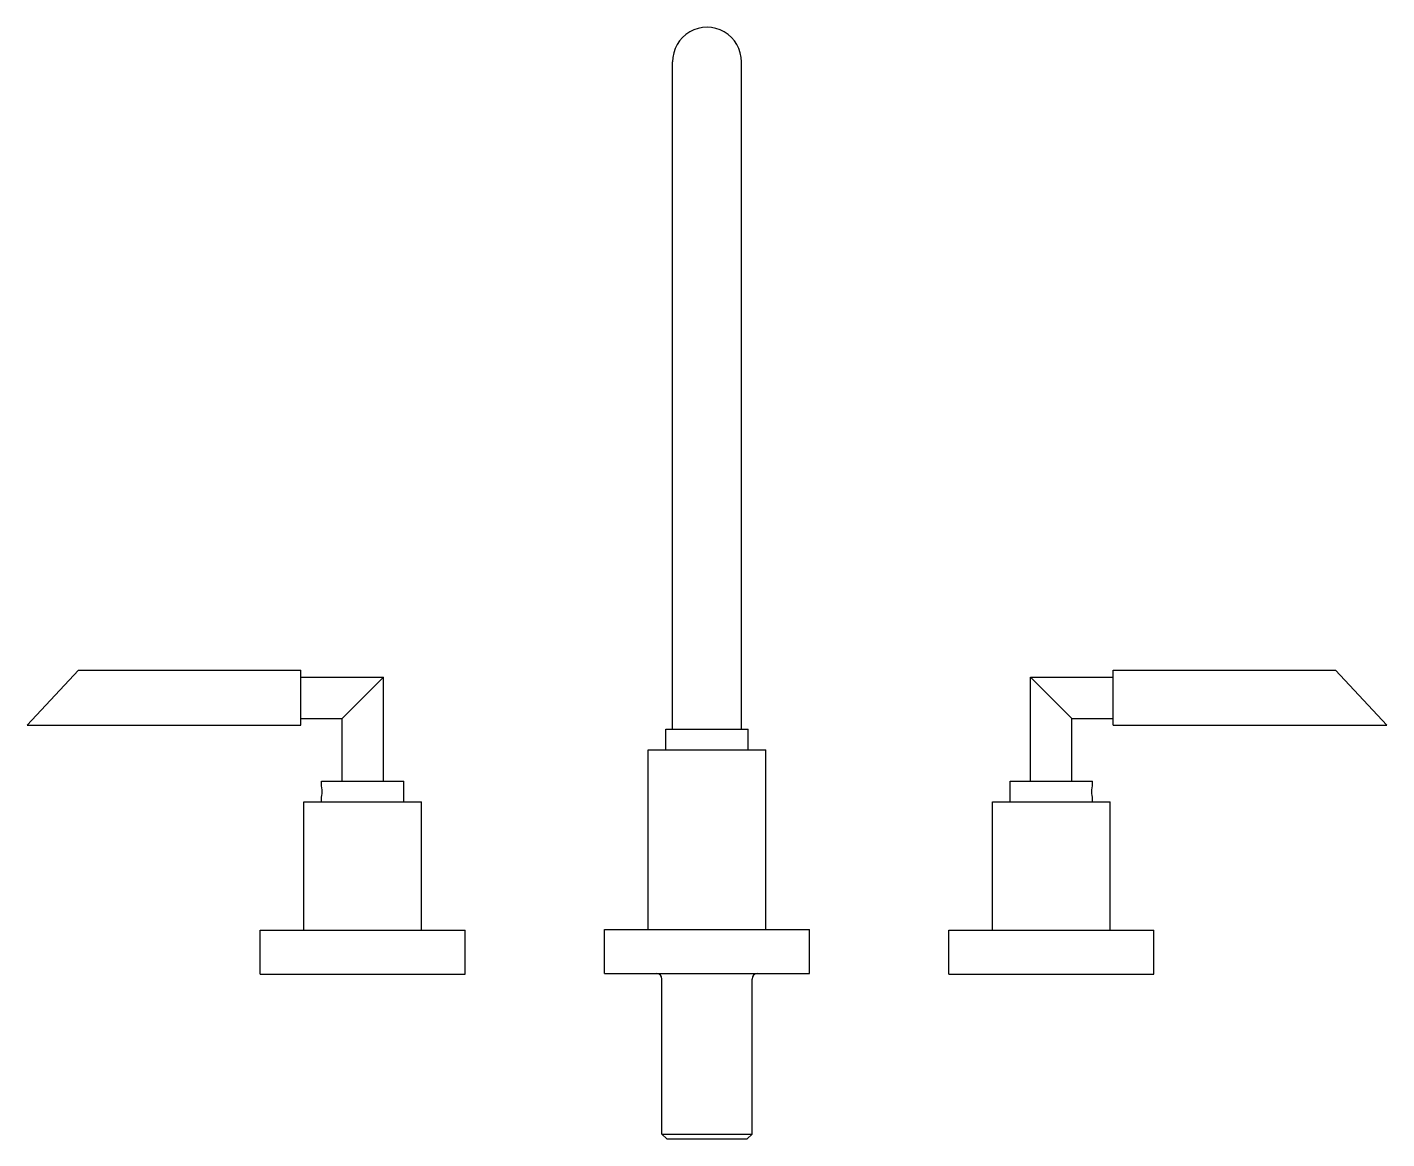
# Model space of a CAD drawing. Extents: x -159.099 to -158.704, y 145.674 to 145.997.
import ezdxf

# ---------------------------------------------------------------- set-up
doc = ezdxf.new("R2010")
doc.units = 0
doc.header["$LTSCALE"] = 0.14
doc.header["$MEASUREMENT"] = 0
doc.linetypes.add('CONTINU', pattern=[0])
doc.layers.get('0').update_dxf_attribs({"linetype": 'CONTINUOUS'})

msp = doc.modelspace()

# ---------------------------------------------------------------- linework, layer by layer
at = {"linetype": 'CONTINU'}
for points in [[(-158.89107, 145.98685, 1.008594), (-158.91107, 145.98685)], [(-159.01287, 145.77494, 0.045734), (-159.01307, 145.77714)], [(-158.78927, 145.77494, -0.045733), (-158.78907, 145.77714)], [(-159.01307, 145.77274, 0.045717), (-159.01287, 145.77494)], [(-158.78907, 145.77274, -0.045723), (-158.78927, 145.77494)], [(-158.91415, 145.7205, 0.409515), (-158.91575, 145.7221)], [(-158.88639, 145.7221, 0.409517), (-158.888, 145.7205)]]:
    msp.add_lwpolyline(points, format="xyb", dxfattribs=at)
for points in [[(-158.91107, 145.7931), (-158.91107, 145.98685)], [(-158.89107, 145.7931), (-158.89107, 145.98685)], [(-159.0985, 145.79419), (-159.08357, 145.81019)], [(-159.08357, 145.81019), (-159.01904, 145.81019)], [(-159.01904, 145.79419), (-159.01904, 145.81019)], [(-159.01904, 145.80819), (-158.99507, 145.80819)], [(-158.99507, 145.77794), (-158.99507, 145.80819)], [(-158.80707, 145.77794), (-158.80707, 145.80819)], [(-158.7831, 145.79419), (-158.7831, 145.81019)], [(-158.7831, 145.81019), (-158.71857, 145.81019)], [(-158.71857, 145.81019), (-158.70364, 145.79419)], [(-159.0985, 145.79419), (-159.01904, 145.79419)], [(-159.01904, 145.79619), (-159.00707, 145.79619)], [(-159.00707, 145.77794), (-159.00707, 145.79619)], [(-158.91307, 145.7871), (-158.91307, 145.7931)], [(-158.91307, 145.7931), (-158.88907, 145.7931)], [(-158.88907, 145.7871), (-158.88907, 145.7931)], [(-158.79507, 145.77794), (-158.79507, 145.79619)], [(-158.79507, 145.79619), (-158.7831, 145.79619)], [(-158.7831, 145.79419), (-158.70364, 145.79419)], [(-158.91812, 145.7349), (-158.91812, 145.7871)], [(-158.91812, 145.7871), (-158.88402, 145.7871)], [(-158.88402, 145.7349), (-158.88402, 145.7871)], [(-159.01307, 145.77714), (-159.01307, 145.77794)], [(-159.01307, 145.77794), (-158.98907, 145.77794)], [(-158.98907, 145.77194), (-158.98907, 145.77794)], [(-158.81307, 145.77194), (-158.81307, 145.77794)], [(-158.81307, 145.77794), (-158.78907, 145.77794)], [(-158.78907, 145.77714), (-158.78907, 145.77794)], [(-159.01307, 145.77194), (-159.01307, 145.77274)], [(-158.78907, 145.77194), (-158.78907, 145.77274)], [(-159.01812, 145.73474), (-159.01812, 145.77194)], [(-159.01812, 145.77194), (-158.98402, 145.77194)], [(-158.98402, 145.73474), (-158.98402, 145.77194)], [(-158.81812, 145.73474), (-158.81812, 145.77194)], [(-158.81812, 145.77194), (-158.78402, 145.77194)], [(-158.78402, 145.73474), (-158.78402, 145.77194)], [(-159.03087, 145.72194), (-159.03087, 145.73474)], [(-159.03087, 145.73474), (-158.97127, 145.73474)], [(-158.97127, 145.72194), (-158.97127, 145.73474)], [(-158.93087, 145.7221), (-158.93087, 145.7349)], [(-158.93087, 145.7349), (-158.87127, 145.7349)], [(-158.87127, 145.7221), (-158.87127, 145.7349)], [(-158.83087, 145.72194), (-158.83087, 145.73474)], [(-158.83087, 145.73474), (-158.77127, 145.73474)], [(-158.77127, 145.72194), (-158.77127, 145.73474)], [(-159.03087, 145.72194), (-158.97127, 145.72194)], [(-158.93087, 145.7221), (-158.87127, 145.7221)], [(-158.83087, 145.72194), (-158.77127, 145.72194)], [(-158.91415, 145.67547), (-158.91415, 145.7205)], [(-158.888, 145.67547), (-158.888, 145.7205)], [(-158.91415, 145.67547), (-158.91277, 145.6741)], [(-158.91415, 145.67547), (-158.888, 145.67547)], [(-158.91277, 145.6741), (-158.88937, 145.6741)], [(-158.88937, 145.6741), (-158.888, 145.67547)]]:
    msp.add_lwpolyline(points, dxfattribs=at)
at = {"linetype": 'CONTINUOUS'}
for points in [[(-159.00707, 145.79619), (-158.99507, 145.80819)], [(-158.80707, 145.80819), (-158.79507, 145.79619)], [(-158.80707, 145.80819), (-158.7831, 145.80819)]]:
    msp.add_lwpolyline(points, dxfattribs=at)

doc.saveas('drawing.dxf')
